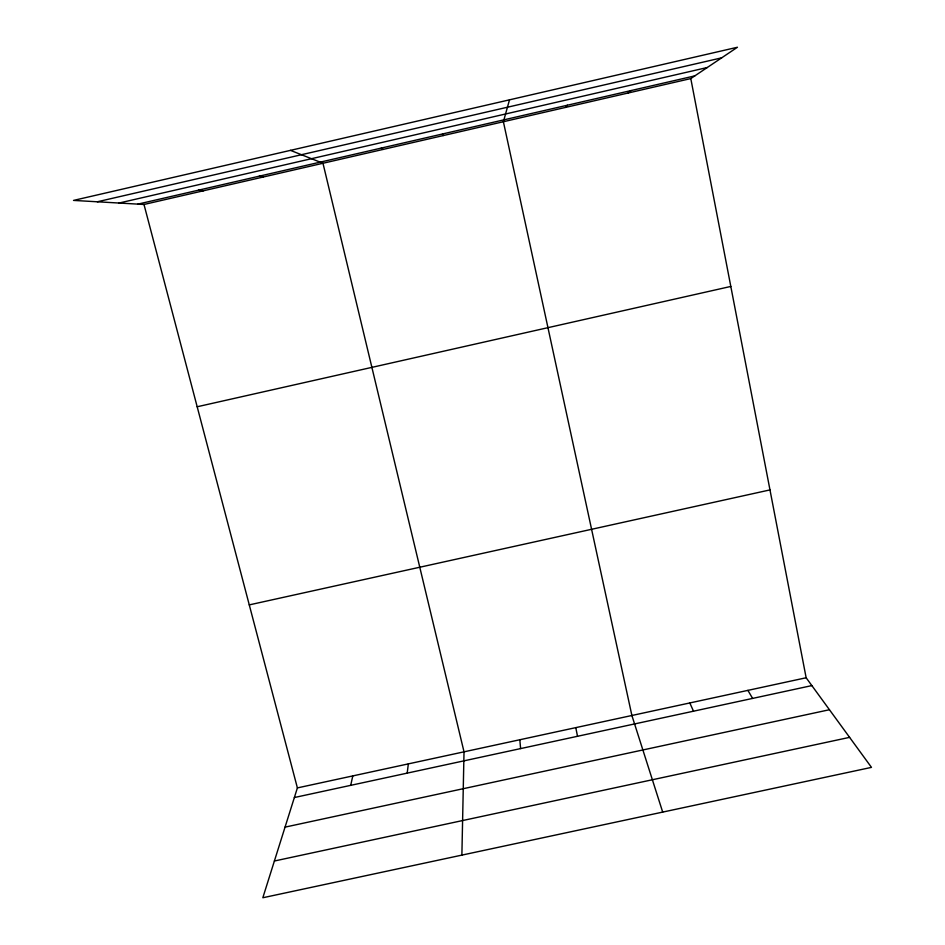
<?xml version="1.0" encoding="UTF-8"?>
<svg xmlns="http://www.w3.org/2000/svg" width="945" height="945" viewBox="0 0 945 945"><rect width="100%" height="100%" fill="white"/><g stroke="black" fill="none" stroke-linecap="round" stroke-linejoin="round"><path stroke-width="1.42" d="M461.881 855.107L464.019 751.842L322.977 163.261L290.458 150.361M407.2 773.128L408.334 763.891M350.713 785.342L352.792 775.916M509.509 99.827L503.39 121.728L631.886 715.495L662.693 812.098M143.994 204.474L297.391 787.906L262.828 897.75L871.479 767.375L806.144 677.766L690.795 78.577L737.443 47.25L73.521 200.411L143.994 204.474L690.795 78.577M565.689 107.387L567.378 105.226M628.153 93L631 90.578M97.335 201.781L721.649 57.846M119.07 203.033L707.262 67.52M137.911 204.12L694.811 75.883M197.174 406.763L730.816 286.441M249.267 604.883L769.974 489.912M297.391 787.906L806.144 677.766M294.367 797.533L811.849 685.597M285.047 827.135L829.438 709.73M274.393 861.013L849.59 737.36M198.497 190.169L203.494 190.772M259.249 176.183L263.159 177.034M381.26 148.081L382.961 149.452M747.908 690.382L752.61 698.414M689.815 702.95L693.512 711.195M442.508 133.977L443.099 135.607M575.788 727.638L577.513 736.285M519.833 739.758L520.601 748.594"/></g></svg>
